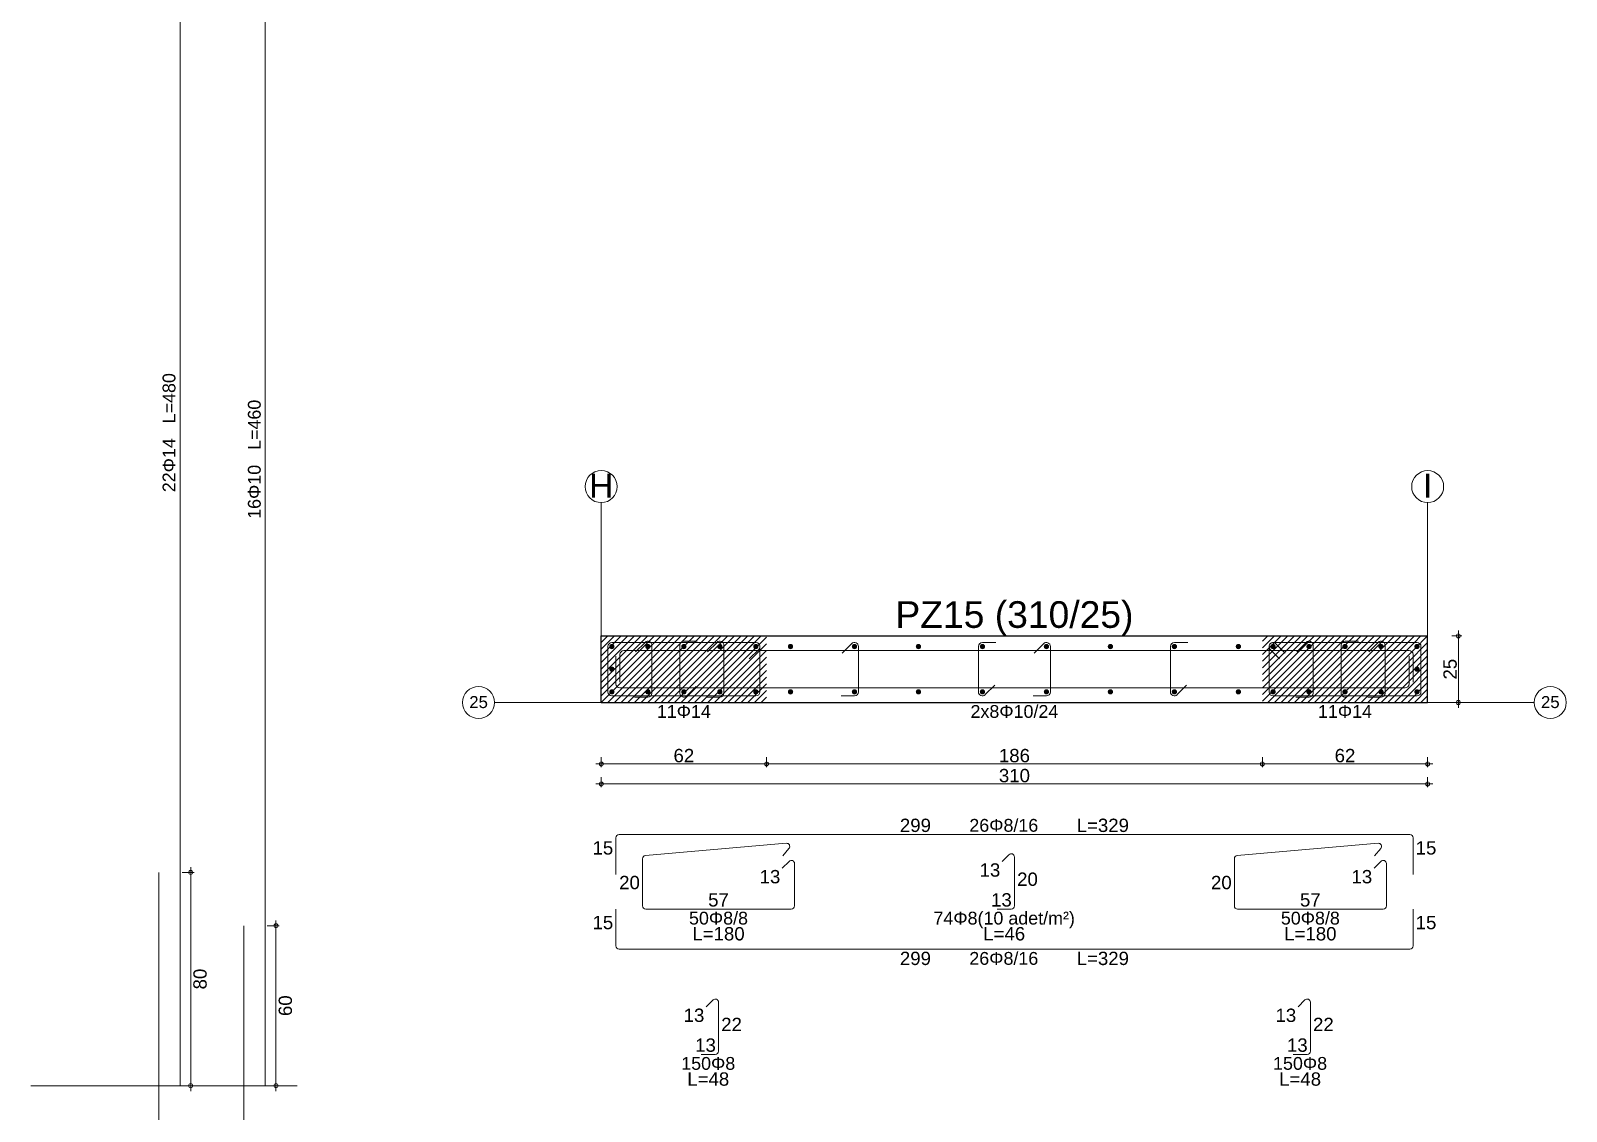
# Model space of a CAD drawing. Header units: millimetres. Extents: x 2232 to 85269, y -3593 to 5869.
# Drawn here: x 80490 to 81354, y -847 to -239 of the extents above; entities that cross this region are included whole.
import ezdxf

# ---------------------------------------------------------------- set-up
doc = ezdxf.new("R2010")
doc.units = ezdxf.units.MM
doc.linetypes.add('CENTER2', pattern=[112.5, 75, -12.5, 12.5, -12.5])
for name, color, linetype in [('Donatı Topl. Uzun. Yazısı', 7, 'Continuous'), ('Donatı Uz. Yazısı', 7, 'Continuous'), ('Donatı Yazısı', 7, 'Continuous'), ('Donatı Çizgisi', 7, 'Continuous'), ('Panel', 7, 'Continuous'), ('Standart', 7, 'Continuous'), ('Ölçülendirme', 7, 'Continuous')]:
    doc.layers.add(name, color=color, linetype=linetype)
doc.styles.add('arial_1_18', font='arial.ttf', dxfattribs={"height": 0.2})

# ---------------------------------------------------------------- blocks, each defined once
blk = doc.blocks.new('IDE824Entity7259')
at = {"layer": 'Donatı Çizgisi', "linetype": 'Continuous', "lineweight": 5}
h = blk.add_hatch(color=5, dxfattribs=at)
edge = h.paths.add_edge_path(flags=0)
edge.add_arc((11958.43, 710), 1, 0, 360)
h = blk.add_hatch(color=5, dxfattribs=at)
edge = h.paths.add_edge_path(flags=0)
edge.add_arc((11971.93, 710), 1, 0, 360)
h = blk.add_hatch(color=5, dxfattribs=at)
edge = h.paths.add_edge_path(flags=0)
edge.add_arc((11985.43, 710), 1, 0, 360)
h = blk.add_hatch(color=5, dxfattribs=at)
edge = h.paths.add_edge_path(flags=0)
edge.add_arc((11998.93, 710), 1, 0, 360)
h = blk.add_hatch(color=5, dxfattribs=at)
edge = h.paths.add_edge_path(flags=0)
edge.add_arc((12012.43, 710), 1, 0, 360)
h = blk.add_hatch(color=5, dxfattribs=at)
edge = h.paths.add_edge_path(flags=0)
edge.add_arc((12025.43, 710), 1, 0, 360)
h = blk.add_hatch(color=5, dxfattribs=at)
edge = h.paths.add_edge_path(flags=0)
edge.add_arc((12049.43, 710), 1, 0, 360)
h = blk.add_hatch(color=5, dxfattribs=at)
edge = h.paths.add_edge_path(flags=0)
edge.add_arc((12073.43, 710), 1, 0, 360)
h = blk.add_hatch(color=5, dxfattribs=at)
edge = h.paths.add_edge_path(flags=0)
edge.add_arc((12097.43, 710), 1, 0, 360)
h = blk.add_hatch(color=5, dxfattribs=at)
edge = h.paths.add_edge_path(flags=0)
edge.add_arc((12121.43, 710), 1, 0, 360)
h = blk.add_hatch(color=5, dxfattribs=at)
edge = h.paths.add_edge_path(flags=0)
edge.add_arc((12145.43, 710), 1, 0, 360)
h = blk.add_hatch(color=5, dxfattribs=at)
edge = h.paths.add_edge_path(flags=0)
edge.add_arc((12169.43, 710), 1, 0, 360)
h = blk.add_hatch(color=5, dxfattribs=at)
edge = h.paths.add_edge_path(flags=0)
edge.add_arc((12193.43, 710), 1, 0, 360)
h = blk.add_hatch(color=5, dxfattribs=at)
edge = h.paths.add_edge_path(flags=0)
edge.add_arc((12206.43, 710), 1, 0, 360)
h = blk.add_hatch(color=5, dxfattribs=at)
edge = h.paths.add_edge_path(flags=0)
edge.add_arc((12219.93, 710), 1, 0, 360)
h = blk.add_hatch(color=5, dxfattribs=at)
edge = h.paths.add_edge_path(flags=0)
edge.add_arc((12233.43, 710), 1, 0, 360)
h = blk.add_hatch(color=5, dxfattribs=at)
edge = h.paths.add_edge_path(flags=0)
edge.add_arc((12246.93, 710), 1, 0, 360)
h = blk.add_hatch(color=5, dxfattribs=at)
edge = h.paths.add_edge_path(flags=0)
edge.add_arc((12260.43, 710), 1, 0, 360)
h = blk.add_hatch(color=5, dxfattribs=at)
edge = h.paths.add_edge_path(flags=0)
edge.add_arc((11958.43, 701.5), 1, 0, 360)
h = blk.add_hatch(color=5, dxfattribs=at)
edge = h.paths.add_edge_path(flags=0)
edge.add_arc((12260.43, 701.5), 1, 0, 360)
h = blk.add_hatch(color=5, dxfattribs=at)
edge = h.paths.add_edge_path(flags=0)
edge.add_arc((11958.43, 693), 1, 0, 360)
h = blk.add_hatch(color=5, dxfattribs=at)
edge = h.paths.add_edge_path(flags=0)
edge.add_arc((11971.93, 693), 1, 0, 360)
h = blk.add_hatch(color=5, dxfattribs=at)
edge = h.paths.add_edge_path(flags=0)
edge.add_arc((11985.43, 693), 1, 0, 360)
h = blk.add_hatch(color=5, dxfattribs=at)
edge = h.paths.add_edge_path(flags=0)
edge.add_arc((11998.93, 693), 1, 0, 360)
h = blk.add_hatch(color=5, dxfattribs=at)
edge = h.paths.add_edge_path(flags=0)
edge.add_arc((12012.43, 693), 1, 0, 360)
h = blk.add_hatch(color=5, dxfattribs=at)
edge = h.paths.add_edge_path(flags=0)
edge.add_arc((12025.43, 693), 1, 0, 360)
h = blk.add_hatch(color=5, dxfattribs=at)
edge = h.paths.add_edge_path(flags=0)
edge.add_arc((12049.43, 693), 1, 0, 360)
h = blk.add_hatch(color=5, dxfattribs=at)
edge = h.paths.add_edge_path(flags=0)
edge.add_arc((12073.43, 693), 1, 0, 360)
h = blk.add_hatch(color=5, dxfattribs=at)
edge = h.paths.add_edge_path(flags=0)
edge.add_arc((12097.43, 693), 1, 0, 360)
h = blk.add_hatch(color=5, dxfattribs=at)
edge = h.paths.add_edge_path(flags=0)
edge.add_arc((12121.43, 693), 1, 0, 360)
h = blk.add_hatch(color=5, dxfattribs=at)
edge = h.paths.add_edge_path(flags=0)
edge.add_arc((12145.43, 693), 1, 0, 360)
h = blk.add_hatch(color=5, dxfattribs=at)
edge = h.paths.add_edge_path(flags=0)
edge.add_arc((12169.43, 693), 1, 0, 360)
h = blk.add_hatch(color=5, dxfattribs=at)
edge = h.paths.add_edge_path(flags=0)
edge.add_arc((12193.43, 693), 1, 0, 360)
h = blk.add_hatch(color=5, dxfattribs=at)
edge = h.paths.add_edge_path(flags=0)
edge.add_arc((12206.43, 693), 1, 0, 360)
h = blk.add_hatch(color=5, dxfattribs=at)
edge = h.paths.add_edge_path(flags=0)
edge.add_arc((12219.93, 693), 1, 0, 360)
h = blk.add_hatch(color=5, dxfattribs=at)
edge = h.paths.add_edge_path(flags=0)
edge.add_arc((12233.43, 693), 1, 0, 360)
h = blk.add_hatch(color=5, dxfattribs=at)
edge = h.paths.add_edge_path(flags=0)
edge.add_arc((12246.93, 693), 1, 0, 360)
h = blk.add_hatch(color=5, dxfattribs=at)
edge = h.paths.add_edge_path(flags=0)
edge.add_arc((12260.43, 693), 1, 0, 360)
at = {"layer": 'Donatı Çizgisi', "color": 5, "linetype": 'Continuous', "lineweight": 5}
for points in [[(11796.43, 545.24), (11796.43, 1025.24)], [(11828.43, 545.24), (11828.43, 1005.24)], [(11788.43, 245.24), (11788.43, 625.24)], [(11820.43, 245.24), (11820.43, 605.24)]]:
    blk.add_lwpolyline(points, dxfattribs=at)
at = {"layer": 'Donatı Çizgisi', "color": 1, "linetype": 'Continuous', "lineweight": 5}
for points in [[(11956.93, 693), (11956.93, 710)], [(11958.43, 711.5), (12012.43, 711.5)], [(11962.93, 708.5), (12257.43, 708.5)], [(11967.33, 708.03), (11970.86, 711.56)], [(11973.43, 692.5), (11973.43, 710.5)], [(11983.93, 692.5), (11983.93, 710.5)], [(11985.43, 712), (11990.43, 712)], [(11994.33, 708.03), (11997.86, 711.56)], [(12000.43, 692.5), (12000.43, 710.5)], [(12007.83, 707.53), (12011.36, 711.06)], [(12009.95, 705.4), (12013.49, 708.94)], [(12013.93, 693), (12013.93, 710)], [(12044.83, 707.53), (12048.36, 711.06)], [(12050.93, 693), (12050.93, 710)], [(12095.93, 693), (12095.93, 710)], [(12097.43, 711.5), (12102.43, 711.5)], [(12116.83, 707.53), (12120.36, 711.06)], [(12122.93, 693), (12122.93, 710)], [(12167.93, 693), (12167.93, 710)], [(12169.43, 711.5), (12174.43, 711.5)], [(12204.93, 693), (12204.93, 710)], [(12205.36, 708.94), (12208.9, 705.4)], [(12206.43, 711.5), (12260.43, 711.5)], [(12207.49, 711.06), (12211.02, 707.53)], [(12215.33, 708.03), (12218.86, 711.56)], [(12221.43, 692.5), (12221.43, 710.5)], [(12231.93, 692.5), (12231.93, 710.5)], [(12233.43, 712), (12238.43, 712)], [(12242.33, 708.03), (12245.86, 711.56)], [(12248.43, 692.5), (12248.43, 710.5)], [(12261.93, 693), (12261.93, 710)], [(11959.93, 696), (11959.93, 706.4)], [(11961.43, 696.6), (11961.43, 707)], [(12257.43, 696), (12257.43, 706.4)], [(12258.93, 696.6), (12258.93, 707)], [(11958.43, 691.5), (12012.43, 691.5)], [(11961.43, 694.5), (12255.93, 694.5)], [(11986.49, 691.44), (11990.02, 694.97)], [(12044.43, 691.5), (12049.43, 691.5)], [(12098.49, 691.94), (12102.02, 695.47)], [(12116.43, 691.5), (12121.43, 691.5)], [(12170.49, 691.94), (12174.02, 695.47)], [(12206.43, 691.5), (12260.43, 691.5)], [(12234.49, 691.44), (12238.02, 694.97)], [(11966.93, 691), (11971.93, 691)], [(11993.93, 691), (11998.93, 691)], [(12214.93, 691), (12219.93, 691)], [(12241.93, 691), (12246.93, 691)], [(11961.13, 639.46), (12257.73, 639.46)], [(11959.93, 624.46), (11959.93, 638.26)], [(11971.02, 631.56), (12023.82, 636.19)], [(12022.53, 631.46), (12024.85, 634.22)], [(12193.02, 631.56), (12245.82, 636.19)], [(12244.53, 631.46), (12246.85, 634.22)], [(12258.93, 624.46), (12258.93, 638.26)], [(11969.93, 612.66), (11969.93, 630.36)], [(12022.33, 626.86), (12024.88, 629.41)], [(12026.93, 612.66), (12026.93, 628.56)], [(12104.83, 629.36), (12107.38, 631.91)], [(12109.43, 612.66), (12109.43, 631.06)], [(12191.93, 612.66), (12191.93, 630.36)], [(12244.33, 626.86), (12246.88, 629.41)], [(12248.93, 612.66), (12248.93, 628.56)], [(11959.93, 597.66), (11959.93, 611.46)], [(11971.13, 611.46), (12025.73, 611.46)], [(12102.93, 611.46), (12108.23, 611.46)], [(12193.13, 611.46), (12247.73, 611.46)], [(12258.93, 597.66), (12258.93, 611.46)], [(11961.13, 596.46), (12257.73, 596.46)], [(11993.83, 574.86), (11996.38, 577.41)], [(11998.43, 558.16), (11998.43, 576.56)], [(12215.83, 574.86), (12218.38, 577.41)], [(12220.43, 558.16), (12220.43, 576.56)], [(11991.93, 556.96), (11997.23, 556.96)], [(12213.93, 556.96), (12219.23, 556.96)]]:
    blk.add_lwpolyline(points, dxfattribs=at)
for centre, radius, start, end in [((11958.43, 710), 1.5, 90, 180), ((11962.93, 707), 1.5, 90, 180), ((11971.93, 710.5), 1.5, 0, 135), ((11985.43, 710.5), 1.5, 90, 180), ((11998.93, 710.5), 1.5, 0, 135), ((12012.43, 710), 1.5, 360, 135), ((12012.43, 710), 1.5, 315, 90), ((12049.43, 710), 1.5, 0, 135), ((12097.43, 710), 1.5, 90, 180), ((12121.43, 710), 1.5, 0, 135), ((12169.43, 710), 1.5, 90, 180), ((12206.43, 710), 1.5, 90, 225), ((12206.43, 710), 1.5, 45, 180), ((12219.93, 710.5), 1.5, 0, 135), ((12233.43, 710.5), 1.5, 90, 180), ((12246.93, 710.5), 1.5, 0, 135), ((12257.43, 707), 1.5, 0, 90), ((12260.43, 710), 1.5, 0, 90), ((11958.43, 693), 1.5, 180, 270), ((11961.43, 696), 1.5, 180, 270), ((11971.93, 692.5), 1.5, 270, 0), ((11985.43, 692.5), 1.5, 180, 315), ((11998.93, 692.5), 1.5, 270, 0), ((12012.43, 693), 1.5, 270, 360), ((12049.43, 693), 1.5, 270, 0), ((12097.43, 693), 1.5, 180, 315), ((12121.43, 693), 1.5, 270, 0), ((12169.43, 693), 1.5, 180, 315), ((12206.43, 693), 1.5, 180, 270), ((12219.93, 692.5), 1.5, 270, 0), ((12233.43, 692.5), 1.5, 180, 315), ((12246.93, 692.5), 1.5, 270, 0), ((12255.93, 696), 1.5, 270, 0), ((12260.43, 693), 1.5, 270, 0), ((11961.13, 638.26), 1.2, 90, 180), ((12257.73, 638.26), 1.2, 0, 90), ((12023.93, 634.99), 1.2, 320.01311, 95.01311), ((12245.93, 634.99), 1.2, 320.01311, 95.01311), ((11971.13, 630.36), 1.2, 95.01311, 180), ((12025.73, 628.56), 1.2, 0, 135), ((12108.23, 631.06), 1.2, 0, 135), ((12193.13, 630.36), 1.2, 95.01311, 180), ((12247.73, 628.56), 1.2, 0, 135), ((11971.13, 612.66), 1.2, 180, 270), ((12025.73, 612.66), 1.2, 270, 0), ((12108.23, 612.66), 1.2, 270, 0), ((12193.13, 612.66), 1.2, 180, 270), ((12247.73, 612.66), 1.2, 270, 0), ((11961.13, 597.66), 1.2, 180, 270), ((12257.73, 597.66), 1.2, 270, 0), ((11997.23, 576.56), 1.2, 0, 135), ((12219.23, 576.56), 1.2, 0, 135), ((11997.23, 558.16), 1.2, 270, 0), ((12219.23, 558.16), 1.2, 270, 0)]:
    blk.add_arc(centre, radius, start, end, dxfattribs=at)
at = {"layer": 'Panel', "color": 250, "linetype": 'CENTER2', "lineweight": 5}
for points in [[(11954.43, 714), (11954.43, 764)], [(12264.43, 714), (12264.43, 764)], [(11914.43, 689), (11954.43, 689)], [(12264.43, 689), (12304.43, 689)]]:
    blk.add_lwpolyline(points, dxfattribs=at)
at = {"layer": 'Panel', "color": 251, "linetype": 'Continuous', "lineweight": -3}
for points in [[(11954.43, 709), (11959.43, 714)], [(11954.43, 711.5), (11956.93, 714)], [(11954.43, 704), (11959.43, 709)], [(11954.43, 706.5), (11956.93, 709)], [(11956.93, 709), (11959.43, 711.5)], [(11959.43, 709), (11964.43, 714)], [(11959.43, 711.5), (11961.93, 714)], [(11959.43, 704), (11964.43, 709)], [(11959.43, 706.5), (11961.93, 709)], [(11961.93, 709), (11964.43, 711.5)], [(11964.43, 709), (11969.43, 714)], [(11964.43, 711.5), (11966.93, 714)], [(11964.43, 704), (11969.43, 709)], [(11964.43, 706.5), (11966.93, 709)], [(11966.93, 709), (11969.43, 711.5)], [(11969.43, 709), (11974.43, 714)], [(11969.43, 711.5), (11971.93, 714)], [(11969.43, 704), (11974.43, 709)], [(11969.43, 706.5), (11971.93, 709)], [(11971.93, 709), (11974.43, 711.5)], [(11974.43, 709), (11979.43, 714)], [(11974.43, 711.5), (11976.93, 714)], [(11974.43, 704), (11979.43, 709)], [(11974.43, 706.5), (11976.93, 709)], [(11976.93, 709), (11979.43, 711.5)], [(11979.43, 709), (11984.43, 714)], [(11979.43, 711.5), (11981.93, 714)], [(11979.43, 704), (11984.43, 709)], [(11979.43, 706.5), (11981.93, 709)], [(11981.93, 709), (11984.43, 711.5)], [(11984.43, 709), (11989.43, 714)], [(11984.43, 711.5), (11986.93, 714)], [(11984.43, 704), (11989.43, 709)], [(11984.43, 706.5), (11986.93, 709)], [(11986.93, 709), (11989.43, 711.5)], [(11989.43, 709), (11994.43, 714)], [(11989.43, 711.5), (11991.93, 714)], [(11989.43, 704), (11994.43, 709)], [(11989.43, 706.5), (11991.93, 709)], [(11991.93, 709), (11994.43, 711.5)], [(11994.43, 709), (11999.43, 714)], [(11994.43, 711.5), (11996.93, 714)], [(11994.43, 704), (11999.43, 709)], [(11994.43, 706.5), (11996.93, 709)], [(11996.93, 709), (11999.43, 711.5)], [(11999.43, 709), (12004.43, 714)], [(11999.43, 711.5), (12001.93, 714)], [(11999.43, 704), (12004.43, 709)], [(11999.43, 706.5), (12001.93, 709)], [(12001.93, 709), (12004.43, 711.5)], [(12004.43, 709), (12009.43, 714)], [(12004.43, 711.5), (12006.93, 714)], [(12004.43, 704), (12009.43, 709)], [(12004.43, 706.5), (12006.93, 709)], [(12006.93, 709), (12009.43, 711.5)], [(12009.43, 709), (12014.43, 714)], [(12009.43, 711.5), (12011.93, 714)], [(12009.43, 704), (12014.43, 709)], [(12009.43, 706.5), (12011.93, 709)], [(12011.93, 709), (12014.43, 711.5)], [(12014.43, 711.5), (12016.43, 713.5)], [(12014.43, 709), (12016.43, 711)], [(12014.43, 706.5), (12016.43, 708.5)], [(12202.43, 712), (12204.43, 714)], [(12202.43, 709.5), (12204.43, 711.5)], [(12202.43, 707), (12204.43, 709)], [(12204.43, 709), (12209.43, 714)], [(12204.43, 711.5), (12206.93, 714)], [(12204.43, 704), (12209.43, 709)], [(12204.43, 706.5), (12206.93, 709)], [(12206.93, 709), (12209.43, 711.5)], [(12209.43, 709), (12214.43, 714)], [(12209.43, 711.5), (12211.93, 714)], [(12209.43, 704), (12214.43, 709)], [(12209.43, 706.5), (12211.93, 709)], [(12211.93, 709), (12214.43, 711.5)], [(12214.43, 709), (12219.43, 714)], [(12214.43, 711.5), (12216.93, 714)], [(12214.43, 704), (12219.43, 709)], [(12214.43, 706.5), (12216.93, 709)], [(12216.93, 709), (12219.43, 711.5)], [(12219.43, 709), (12224.43, 714)], [(12219.43, 711.5), (12221.93, 714)], [(12219.43, 704), (12224.43, 709)], [(12219.43, 706.5), (12221.93, 709)], [(12221.93, 709), (12224.43, 711.5)], [(12224.43, 709), (12229.43, 714)], [(12224.43, 711.5), (12226.93, 714)], [(12224.43, 704), (12229.43, 709)], [(12224.43, 706.5), (12226.93, 709)], [(12226.93, 709), (12229.43, 711.5)], [(12229.43, 709), (12234.43, 714)], [(12229.43, 711.5), (12231.93, 714)], [(12229.43, 704), (12234.43, 709)], [(12229.43, 706.5), (12231.93, 709)], [(12231.93, 709), (12234.43, 711.5)], [(12234.43, 709), (12239.43, 714)], [(12234.43, 711.5), (12236.93, 714)], [(12234.43, 704), (12239.43, 709)], [(12234.43, 706.5), (12236.93, 709)], [(12236.93, 709), (12239.43, 711.5)], [(12239.43, 709), (12244.43, 714)], [(12239.43, 711.5), (12241.93, 714)], [(12239.43, 704), (12244.43, 709)], [(12239.43, 706.5), (12241.93, 709)], [(12241.93, 709), (12244.43, 711.5)], [(12244.43, 709), (12249.43, 714)], [(12244.43, 711.5), (12246.93, 714)], [(12244.43, 704), (12249.43, 709)], [(12244.43, 706.5), (12246.93, 709)], [(12246.93, 709), (12249.43, 711.5)], [(12249.43, 709), (12254.43, 714)], [(12249.43, 711.5), (12251.93, 714)], [(12249.43, 704), (12254.43, 709)], [(12249.43, 706.5), (12251.93, 709)], [(12251.93, 709), (12254.43, 711.5)], [(12254.43, 709), (12259.43, 714)], [(12254.43, 711.5), (12256.93, 714)], [(12254.43, 704), (12259.43, 709)], [(12254.43, 706.5), (12256.93, 709)], [(12256.93, 709), (12259.43, 711.5)], [(12259.43, 709), (12264.43, 714)], [(12259.43, 711.5), (12261.93, 714)], [(12259.43, 704), (12264.43, 709)], [(12259.43, 706.5), (12261.93, 709)], [(12261.93, 709), (12264.43, 711.5)], [(11954.43, 699), (11959.43, 704)], [(11954.43, 701.5), (11956.93, 704)], [(11956.93, 704), (11959.43, 706.5)], [(11959.43, 699), (11964.43, 704)], [(11959.43, 701.5), (11961.93, 704)], [(11961.93, 704), (11964.43, 706.5)], [(11964.43, 699), (11969.43, 704)], [(11964.43, 701.5), (11966.93, 704)], [(11966.93, 704), (11969.43, 706.5)], [(11969.43, 699), (11974.43, 704)], [(11969.43, 701.5), (11971.93, 704)], [(11971.93, 704), (11974.43, 706.5)], [(11974.43, 699), (11979.43, 704)], [(11974.43, 701.5), (11976.93, 704)], [(11976.93, 704), (11979.43, 706.5)], [(11979.43, 699), (11984.43, 704)], [(11979.43, 701.5), (11981.93, 704)], [(11981.93, 704), (11984.43, 706.5)], [(11984.43, 699), (11989.43, 704)], [(11984.43, 701.5), (11986.93, 704)], [(11986.93, 704), (11989.43, 706.5)], [(11989.43, 699), (11994.43, 704)], [(11989.43, 701.5), (11991.93, 704)], [(11991.93, 704), (11994.43, 706.5)], [(11994.43, 699), (11999.43, 704)], [(11994.43, 701.5), (11996.93, 704)], [(11996.93, 704), (11999.43, 706.5)], [(11999.43, 699), (12004.43, 704)], [(11999.43, 701.5), (12001.93, 704)], [(12001.93, 704), (12004.43, 706.5)], [(12004.43, 699), (12009.43, 704)], [(12004.43, 701.5), (12006.93, 704)], [(12006.93, 704), (12009.43, 706.5)], [(12009.43, 699), (12014.43, 704)], [(12009.43, 701.5), (12011.93, 704)], [(12011.93, 704), (12014.43, 706.5)], [(12014.43, 704), (12016.43, 706)], [(12014.43, 701.5), (12016.43, 703.5)], [(12202.43, 704.5), (12204.43, 706.5)], [(12202.43, 702), (12204.43, 704)], [(12204.43, 699), (12209.43, 704)], [(12204.43, 701.5), (12206.93, 704)], [(12206.93, 704), (12209.43, 706.5)], [(12209.43, 699), (12214.43, 704)], [(12209.43, 701.5), (12211.93, 704)], [(12211.93, 704), (12214.43, 706.5)], [(12214.43, 699), (12219.43, 704)], [(12214.43, 701.5), (12216.93, 704)], [(12216.93, 704), (12219.43, 706.5)], [(12219.43, 699), (12224.43, 704)], [(12219.43, 701.5), (12221.93, 704)], [(12221.93, 704), (12224.43, 706.5)], [(12224.43, 699), (12229.43, 704)], [(12224.43, 701.5), (12226.93, 704)], [(12226.93, 704), (12229.43, 706.5)], [(12229.43, 699), (12234.43, 704)], [(12229.43, 701.5), (12231.93, 704)], [(12231.93, 704), (12234.43, 706.5)], [(12234.43, 699), (12239.43, 704)], [(12234.43, 701.5), (12236.93, 704)], [(12236.93, 704), (12239.43, 706.5)], [(12239.43, 699), (12244.43, 704)], [(12239.43, 701.5), (12241.93, 704)], [(12241.93, 704), (12244.43, 706.5)], [(12244.43, 699), (12249.43, 704)], [(12244.43, 701.5), (12246.93, 704)], [(12246.93, 704), (12249.43, 706.5)], [(12249.43, 699), (12254.43, 704)], [(12249.43, 701.5), (12251.93, 704)], [(12251.93, 704), (12254.43, 706.5)], [(12254.43, 699), (12259.43, 704)], [(12254.43, 701.5), (12256.93, 704)], [(12256.93, 704), (12259.43, 706.5)], [(12259.43, 699), (12264.43, 704)], [(12259.43, 701.5), (12261.93, 704)], [(12261.93, 704), (12264.43, 706.5)], [(11954.43, 694), (11959.43, 699)], [(11954.43, 696.5), (11956.93, 699)], [(11956.93, 699), (11959.43, 701.5)], [(11959.43, 694), (11964.43, 699)], [(11959.43, 696.5), (11961.93, 699)], [(11961.93, 699), (11964.43, 701.5)], [(11964.43, 694), (11969.43, 699)], [(11964.43, 696.5), (11966.93, 699)], [(11966.93, 699), (11969.43, 701.5)], [(11969.43, 694), (11974.43, 699)], [(11969.43, 696.5), (11971.93, 699)], [(11971.93, 699), (11974.43, 701.5)], [(11974.43, 694), (11979.43, 699)], [(11974.43, 696.5), (11976.93, 699)], [(11976.93, 699), (11979.43, 701.5)], [(11979.43, 694), (11984.43, 699)], [(11979.43, 696.5), (11981.93, 699)], [(11981.93, 699), (11984.43, 701.5)], [(11984.43, 694), (11989.43, 699)], [(11984.43, 696.5), (11986.93, 699)], [(11986.93, 699), (11989.43, 701.5)], [(11989.43, 694), (11994.43, 699)], [(11989.43, 696.5), (11991.93, 699)], [(11991.93, 699), (11994.43, 701.5)], [(11994.43, 694), (11999.43, 699)], [(11994.43, 696.5), (11996.93, 699)], [(11996.93, 699), (11999.43, 701.5)], [(11999.43, 694), (12004.43, 699)], [(11999.43, 696.5), (12001.93, 699)], [(12001.93, 699), (12004.43, 701.5)], [(12004.43, 694), (12009.43, 699)], [(12004.43, 696.5), (12006.93, 699)], [(12006.93, 699), (12009.43, 701.5)], [(12009.43, 694), (12014.43, 699)], [(12009.43, 696.5), (12011.93, 699)], [(12011.93, 699), (12014.43, 701.5)], [(12014.43, 699), (12016.43, 701)], [(12014.43, 696.5), (12016.43, 698.5)], [(12202.43, 699.5), (12204.43, 701.5)], [(12202.43, 697), (12204.43, 699)], [(12204.43, 694), (12209.43, 699)], [(12204.43, 696.5), (12206.93, 699)], [(12206.93, 699), (12209.43, 701.5)], [(12209.43, 694), (12214.43, 699)], [(12209.43, 696.5), (12211.93, 699)], [(12211.93, 699), (12214.43, 701.5)], [(12214.43, 694), (12219.43, 699)], [(12214.43, 696.5), (12216.93, 699)], [(12216.93, 699), (12219.43, 701.5)], [(12219.43, 694), (12224.43, 699)], [(12219.43, 696.5), (12221.93, 699)], [(12221.93, 699), (12224.43, 701.5)], [(12224.43, 694), (12229.43, 699)], [(12224.43, 696.5), (12226.93, 699)], [(12226.93, 699), (12229.43, 701.5)], [(12229.43, 694), (12234.43, 699)], [(12229.43, 696.5), (12231.93, 699)], [(12231.93, 699), (12234.43, 701.5)], [(12234.43, 694), (12239.43, 699)], [(12234.43, 696.5), (12236.93, 699)], [(12236.93, 699), (12239.43, 701.5)], [(12239.43, 694), (12244.43, 699)], [(12239.43, 696.5), (12241.93, 699)], [(12241.93, 699), (12244.43, 701.5)], [(12244.43, 694), (12249.43, 699)], [(12244.43, 696.5), (12246.93, 699)], [(12246.93, 699), (12249.43, 701.5)], [(12249.43, 694), (12254.43, 699)], [(12249.43, 696.5), (12251.93, 699)], [(12251.93, 699), (12254.43, 701.5)], [(12254.43, 694), (12259.43, 699)], [(12254.43, 696.5), (12256.93, 699)], [(12256.93, 699), (12259.43, 701.5)], [(12259.43, 694), (12264.43, 699)], [(12259.43, 696.5), (12261.93, 699)], [(12261.93, 699), (12264.43, 701.5)], [(11954.43, 689), (11959.43, 694)], [(11954.43, 691.5), (11956.93, 694)], [(11956.93, 694), (11959.43, 696.5)], [(11956.93, 689), (11959.43, 691.5)], [(11959.43, 689), (11964.43, 694)], [(11959.43, 691.5), (11961.93, 694)], [(11961.93, 694), (11964.43, 696.5)], [(11961.93, 689), (11964.43, 691.5)], [(11964.43, 689), (11969.43, 694)], [(11964.43, 691.5), (11966.93, 694)], [(11966.93, 694), (11969.43, 696.5)], [(11966.93, 689), (11969.43, 691.5)], [(11969.43, 689), (11974.43, 694)], [(11969.43, 691.5), (11971.93, 694)], [(11971.93, 694), (11974.43, 696.5)], [(11971.93, 689), (11974.43, 691.5)], [(11974.43, 689), (11979.43, 694)], [(11974.43, 691.5), (11976.93, 694)], [(11976.93, 694), (11979.43, 696.5)], [(11976.93, 689), (11979.43, 691.5)], [(11979.43, 689), (11984.43, 694)], [(11979.43, 691.5), (11981.93, 694)], [(11981.93, 694), (11984.43, 696.5)], [(11981.93, 689), (11984.43, 691.5)], [(11984.43, 689), (11989.43, 694)], [(11984.43, 691.5), (11986.93, 694)], [(11986.93, 694), (11989.43, 696.5)], [(11986.93, 689), (11989.43, 691.5)], [(11989.43, 689), (11994.43, 694)], [(11989.43, 691.5), (11991.93, 694)], [(11991.93, 694), (11994.43, 696.5)], [(11991.93, 689), (11994.43, 691.5)], [(11994.43, 689), (11999.43, 694)], [(11994.43, 691.5), (11996.93, 694)], [(11996.93, 694), (11999.43, 696.5)], [(11996.93, 689), (11999.43, 691.5)], [(11999.43, 689), (12004.43, 694)], [(11999.43, 691.5), (12001.93, 694)], [(12001.93, 694), (12004.43, 696.5)], [(12001.93, 689), (12004.43, 691.5)], [(12004.43, 689), (12009.43, 694)], [(12004.43, 691.5), (12006.93, 694)], [(12006.93, 694), (12009.43, 696.5)], [(12006.93, 689), (12009.43, 691.5)], [(12009.43, 689), (12014.43, 694)], [(12009.43, 691.5), (12011.93, 694)], [(12011.93, 694), (12014.43, 696.5)], [(12011.93, 689), (12014.43, 691.5)], [(12014.43, 694), (12016.43, 696)], [(12014.43, 691.5), (12016.43, 693.5)], [(12202.43, 694.5), (12204.43, 696.5)], [(12202.43, 692), (12204.43, 694)], [(12202.43, 689.5), (12204.43, 691.5)], [(12204.43, 689), (12209.43, 694)], [(12204.43, 691.5), (12206.93, 694)], [(12206.93, 694), (12209.43, 696.5)], [(12206.93, 689), (12209.43, 691.5)], [(12209.43, 689), (12214.43, 694)], [(12209.43, 691.5), (12211.93, 694)], [(12211.93, 694), (12214.43, 696.5)], [(12211.93, 689), (12214.43, 691.5)], [(12214.43, 689), (12219.43, 694)], [(12214.43, 691.5), (12216.93, 694)], [(12216.93, 694), (12219.43, 696.5)], [(12216.93, 689), (12219.43, 691.5)], [(12219.43, 689), (12224.43, 694)], [(12219.43, 691.5), (12221.93, 694)], [(12221.93, 694), (12224.43, 696.5)], [(12221.93, 689), (12224.43, 691.5)], [(12224.43, 689), (12229.43, 694)], [(12224.43, 691.5), (12226.93, 694)], [(12226.93, 694), (12229.43, 696.5)], [(12226.93, 689), (12229.43, 691.5)], [(12229.43, 689), (12234.43, 694)], [(12229.43, 691.5), (12231.93, 694)], [(12231.93, 694), (12234.43, 696.5)], [(12231.93, 689), (12234.43, 691.5)], [(12234.43, 689), (12239.43, 694)], [(12234.43, 691.5), (12236.93, 694)], [(12236.93, 694), (12239.43, 696.5)], [(12236.93, 689), (12239.43, 691.5)], [(12239.43, 689), (12244.43, 694)], [(12239.43, 691.5), (12241.93, 694)], [(12241.93, 694), (12244.43, 696.5)], [(12241.93, 689), (12244.43, 691.5)], [(12244.43, 689), (12249.43, 694)], [(12244.43, 691.5), (12246.93, 694)], [(12246.93, 694), (12249.43, 696.5)], [(12246.93, 689), (12249.43, 691.5)], [(12249.43, 689), (12254.43, 694)], [(12249.43, 691.5), (12251.93, 694)], [(12251.93, 694), (12254.43, 696.5)], [(12251.93, 689), (12254.43, 691.5)], [(12254.43, 689), (12259.43, 694)], [(12254.43, 691.5), (12256.93, 694)], [(12256.93, 694), (12259.43, 696.5)], [(12256.93, 689), (12259.43, 691.5)], [(12259.43, 689), (12264.43, 694)], [(12259.43, 691.5), (12261.93, 694)], [(12261.93, 694), (12264.43, 696.5)], [(12261.93, 689), (12264.43, 691.5)], [(12014.43, 689), (12016.43, 691)]]:
    blk.add_lwpolyline(points, dxfattribs=at)
at = {"layer": 'Panel', "color": 33, "linetype": 'Continuous', "lineweight": -3}
for points in [[(11954.43, 714), (12264.43, 714)], [(11954.43, 689), (11954.43, 714)], [(12264.43, 689), (12264.43, 714)], [(11954.43, 689), (12264.43, 689)]]:
    blk.add_lwpolyline(points, dxfattribs=at)
at = {"layer": 'Panel', "color": 1, "linetype": 'Continuous', "lineweight": 5}
blk.add_lwpolyline([(11740.43, 545.24), (11840.43, 545.24)], dxfattribs=at)
at = {"layer": 'Panel', "color": 30, "linetype": 'Continuous', "lineweight": 5}
for centre in [(11954.43, 770), (12264.43, 770), (11908.43, 689), (12310.43, 689)]:
    blk.add_circle(centre, 6, dxfattribs=at)
at = {"layer": 'Ölçülendirme', "color": 5, "linetype": 'Continuous', "lineweight": 5}
for points in [[(12275.95, 687), (12275.95, 716)], [(12273.45, 714), (12277.2, 714)], [(12273.45, 689), (12277.2, 689)], [(11954.43, 664.71), (11954.43, 668.46)], [(12016.43, 664.71), (12016.43, 668.46)], [(12202.43, 664.71), (12202.43, 668.46)], [(12264.43, 664.71), (12264.43, 668.46)], [(11952.43, 665.96), (12266.43, 665.96)], [(11952.43, 658.46), (12266.43, 658.46)], [(11954.43, 657.21), (11954.43, 660.96)], [(12264.43, 657.21), (12264.43, 660.96)]]:
    blk.add_lwpolyline(points, dxfattribs=at)
at = {"layer": 'Ölçülendirme', "color": 1, "linetype": 'Continuous', "lineweight": 5}
for points in [[(11797.18, 625.24), (11801.68, 625.24)], [(11800.43, 543.24), (11800.43, 627.24)], [(11829.18, 605.24), (11833.68, 605.24)], [(11832.43, 543.24), (11832.43, 607.24)], [(11797.18, 545.24), (11801.68, 545.24)], [(11829.18, 545.24), (11833.68, 545.24)]]:
    blk.add_lwpolyline(points, dxfattribs=at)
at = {"layer": 'Ölçülendirme', "color": 5, "linetype": 'Continuous', "lineweight": 5}
for centre in [(12275.95, 714), (12275.95, 689), (11954.43, 665.96), (12016.43, 665.96), (12202.43, 665.96), (12264.43, 665.96), (11954.43, 658.46), (12264.43, 658.46)]:
    blk.add_circle(centre, 0.75, dxfattribs=at)
at = {"layer": 'Ölçülendirme', "color": 1, "linetype": 'Continuous', "lineweight": 5}
for centre in [(11800.43, 625.24), (11832.43, 605.24), (11800.43, 545.24), (11832.43, 545.24)]:
    blk.add_circle(centre, 0.75, dxfattribs=at)
at = {"layer": 'Donatı Topl. Uzun. Yazısı', "color": 5, "linetype": 'Continuous', "lineweight": 5, "style": 'arial_1_18'}
for s, p in [('L=329', (12132.77, 640.42)), ('L=180', (11988.62, 599.74)), ('L=46', (12097.71, 599.74)), ('L=180', (12210.62, 599.74)), ('L=329', (12132.77, 590.5)), ('L=48', (11986.71, 545.24)), ('L=48', (12208.71, 545.24))]:
    blk.add_text(s, height=5, dxfattribs=at).set_placement(p)
at = {"layer": 'Donatı Uz. Yazısı', "color": 5, "linetype": 'Continuous', "lineweight": 5, "style": 'arial_1_18'}
for s, p in [('299', (12066.46, 640.42)), ('15', (11951.16, 631.96)), ('13', (12096.35, 623.66)), ('20', (11961.16, 618.96)), ('13', (12013.85, 621.16)), ('20', (12110.43, 620.21)), ('20', (12183.16, 618.96)), ('13', (12235.85, 621.16)), ('57', (11994.54, 612.46)), ('13', (12100.66, 612.46)), ('57', (12216.54, 612.46)), ('15', (12259.93, 603.96)), ('299', (12066.46, 590.5)), ('13', (11985.35, 569.16)), ('22', (11999.43, 565.71)), ('13', (12207.35, 569.16)), ('22', (12221.43, 565.71)), ('13', (11989.66, 557.96)), ('13', (12211.66, 557.96))]:
    blk.add_text(s, height=5, dxfattribs=at).set_placement(p)
for p in [(12259.93, 631.96), (11951.16, 603.96)]:
    blk.add_text('15', height=5, rotation=360, dxfattribs=at).set_placement(p)
at = {"layer": 'Donatı Yazısı', "color": 5, "linetype": 'Continuous', "lineweight": 5, "style": 'arial_1_18'}
for s, p in [('22Φ14   L=480', (11794.7, 767.89)), ('16Φ10   L=460', (11826.7, 757.9))]:
    blk.add_text(s, height=4.8, rotation=90, dxfattribs=at).set_placement(p)
for s, p in [('11Φ14', (11975.29, 683.24)), ('2x8Φ10/24', (12092.95, 683.24)), ('11Φ14', (12223.29, 683.24)), ('26Φ8/16', (12092.51, 640.52)), ('50Φ8/8', (11987.36, 605.7)), ('74Φ8(10 adet/m²)', (12079.05, 605.7)), ('50Φ8/8', (12209.36, 605.7)), ('26Φ8/16', (12092.51, 590.6)), ('150Φ8', (11984.44, 551.2)), ('150Φ8', (12206.44, 551.2))]:
    blk.add_text(s, height=4.8, dxfattribs=at).set_placement(p)
at = {"layer": 'Panel', "color": 1, "linetype": 'Continuous', "lineweight": 5, "style": 'arial_1_18'}
for s, height, p in [('H', 9, (11949.89, 765.81)), ('I', 9, (12262.68, 765.81)), ('PZ15 (310/25)', 10, (12064.78, 717)), ('25', 4.5, (11904.93, 686.91)), ('25', 4.5, (12306.93, 686.91))]:
    blk.add_text(s, height=height, dxfattribs=at).set_placement(p)
at = {"layer": 'Ölçülendirme', "color": 5, "linetype": 'Continuous', "lineweight": 5, "style": 'arial_1_18'}
blk.add_text('25', height=5, rotation=90, dxfattribs=at).set_placement((12275.32, 697.62))
for s, p in [('62', (11981.54, 666.59)), ('186', (12103.6, 666.59)), ('62', (12229.54, 666.59)), ('310', (12103.6, 659.09))]:
    blk.add_text(s, height=5, dxfattribs=at).set_placement(p)
at = {"layer": 'Ölçülendirme', "color": 1, "linetype": 'Continuous', "lineweight": 5, "style": 'arial_1_18'}
for s, p in [('80', (11806.43, 581.36)), ('60', (11838.43, 571.36))]:
    blk.add_text(s, height=5, rotation=90, dxfattribs=at).set_placement(p)

msp = doc.modelspace()

# ---------------------------------------------------------------- block references
at = {"layer": 'Standart', "xscale": 1.5, "yscale": 1.5, "zscale": 1.5}
msp.add_blockref('IDE824Entity7259', (62879.39, -1650.85), dxfattribs=at)

doc.saveas('drawing.dxf')
